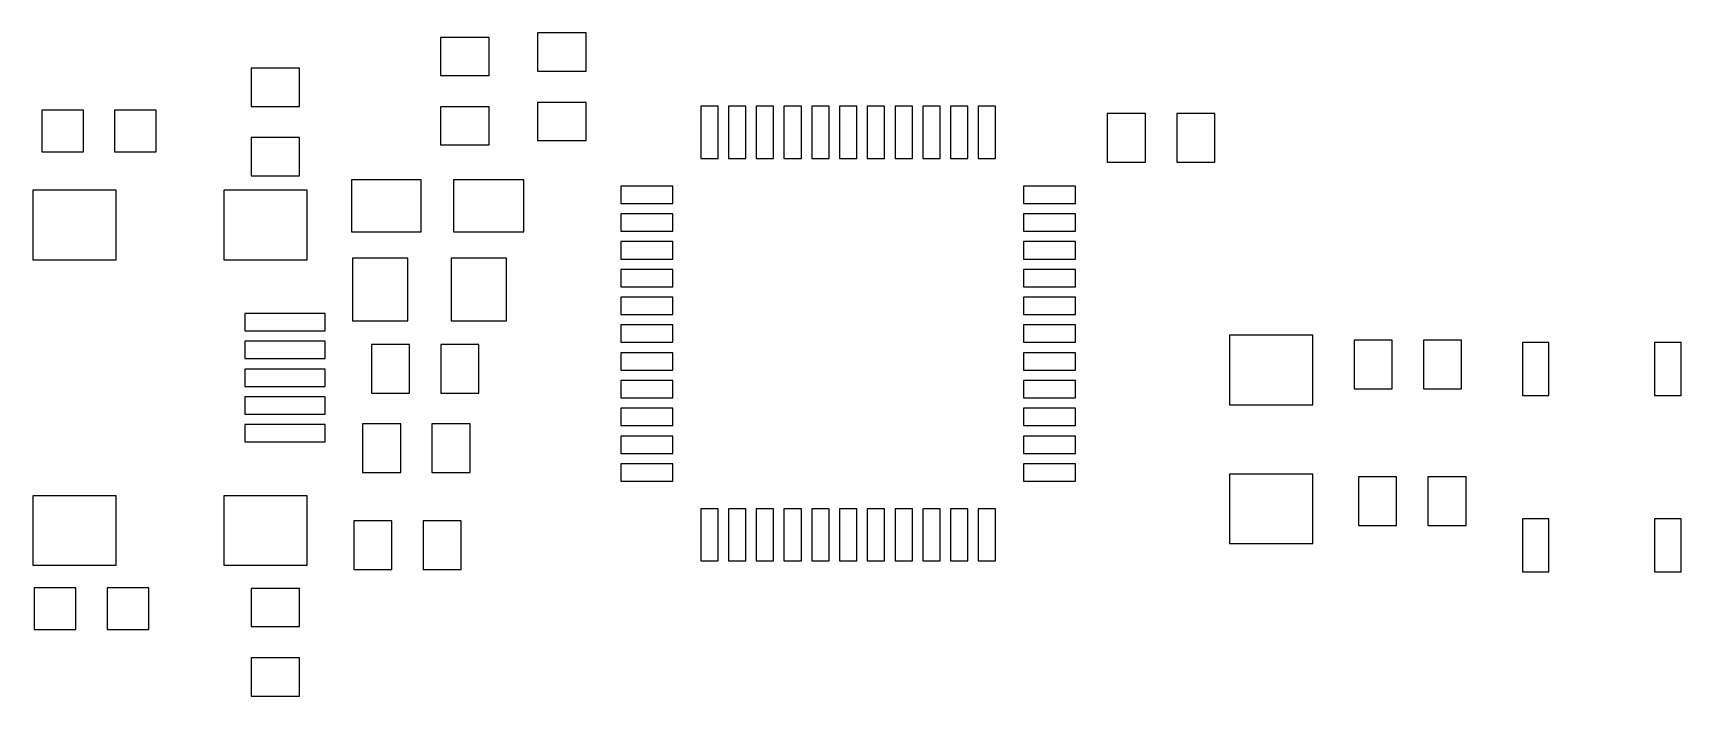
# Model space of a CAD drawing. Header units: millimetres. Extents: x 3.3 to 50.8, y 4.2 to 23.3.
import ezdxf

# ---------------------------------------------------------------- set-up
doc = ezdxf.new("R2010")
doc.units = ezdxf.units.MM

msp = doc.modelspace()

# ---------------------------------------------------------------- linework, layer by layer
at = {"color": 7, "linetype": 'Continuous'}
for p, q in [((16.448, 23.14), (15.048, 23.14)), ((15.048, 23.14), (15.048, 22.04)), ((16.448, 22.04), (16.448, 23.14)), ((17.842, 23.267), (17.842, 22.167)), ((19.242, 23.267), (17.842, 23.267)), ((19.242, 22.167), (19.242, 23.267)), ((10.987, 22.251), (9.587, 22.251)), ((9.587, 22.251), (9.587, 21.151)), ((10.987, 21.151), (10.987, 22.251)), ((15.048, 22.04), (16.448, 22.04)), ((17.842, 22.167), (19.242, 22.167)), ((4.757, 21.047), (3.557, 21.047)), ((3.557, 21.047), (3.557, 19.847)), ((4.757, 19.847), (4.757, 21.047)), ((6.857, 21.047), (5.657, 21.047)), ((5.657, 21.047), (5.657, 19.847)), ((6.857, 19.847), (6.857, 21.047)), ((9.587, 21.151), (10.987, 21.151)), ((16.448, 21.14), (15.048, 21.14)), ((15.048, 21.14), (15.048, 20.04)), ((16.448, 20.04), (16.448, 21.14)), ((17.842, 21.267), (17.842, 20.167)), ((19.242, 21.267), (17.842, 21.267)), ((19.242, 20.167), (19.242, 21.267)), ((23.047, 21.155), (22.547, 21.155)), ((22.547, 21.155), (22.547, 19.655)), ((23.047, 19.655), (23.047, 21.155)), ((23.847, 21.155), (23.347, 21.155)), ((23.347, 21.155), (23.347, 19.655)), ((23.847, 19.655), (23.847, 21.155)), ((24.647, 21.155), (24.147, 21.155)), ((24.147, 21.155), (24.147, 19.655)), ((24.647, 19.655), (24.647, 21.155)), ((25.447, 21.155), (24.947, 21.155)), ((24.947, 21.155), (24.947, 19.655)), ((25.447, 19.655), (25.447, 21.155)), ((26.247, 21.155), (25.747, 21.155)), ((25.747, 21.155), (25.747, 19.655)), ((26.247, 19.655), (26.247, 21.155)), ((27.047, 21.155), (26.547, 21.155)), ((26.547, 21.155), (26.547, 19.655)), ((27.047, 19.655), (27.047, 21.155)), ((27.847, 21.155), (27.347, 21.155)), ((27.347, 21.155), (27.347, 19.655)), ((27.847, 19.655), (27.847, 21.155)), ((28.647, 21.155), (28.147, 21.155)), ((28.147, 21.155), (28.147, 19.655)), ((28.647, 19.655), (28.647, 21.155)), ((29.447, 21.155), (28.947, 21.155)), ((28.947, 21.155), (28.947, 19.655)), ((29.447, 19.655), (29.447, 21.155)), ((30.247, 21.155), (29.747, 21.155)), ((29.747, 21.155), (29.747, 19.655)), ((30.247, 19.655), (30.247, 21.155)), ((31.047, 21.155), (30.547, 21.155)), ((30.547, 21.155), (30.547, 19.655)), ((31.047, 19.655), (31.047, 21.155)), ((35.364, 20.9438), (34.264, 20.9438)), ((34.264, 20.9438), (34.264, 19.5438)), ((35.364, 19.5438), (35.364, 20.9438)), ((37.364, 20.9438), (36.264, 20.9438)), ((36.264, 20.9438), (36.264, 19.5438)), ((37.364, 19.5438), (37.364, 20.9438)), ((10.987, 20.251), (9.587, 20.251)), ((9.587, 20.251), (9.587, 19.151)), ((10.987, 19.151), (10.987, 20.251)), ((15.048, 20.04), (16.448, 20.04)), ((17.842, 20.167), (19.242, 20.167)), ((3.557, 19.847), (4.757, 19.847)), ((5.657, 19.847), (6.857, 19.847)), ((22.547, 19.655), (23.047, 19.655)), ((23.347, 19.655), (23.847, 19.655)), ((24.147, 19.655), (24.647, 19.655)), ((24.947, 19.655), (25.447, 19.655)), ((25.747, 19.655), (26.247, 19.655)), ((26.547, 19.655), (27.047, 19.655)), ((27.347, 19.655), (27.847, 19.655)), ((28.147, 19.655), (28.647, 19.655)), ((28.947, 19.655), (29.447, 19.655)), ((29.747, 19.655), (30.247, 19.655)), ((30.547, 19.655), (31.047, 19.655)), ((34.264, 19.5438), (35.364, 19.5438)), ((36.264, 19.5438), (37.364, 19.5438)), ((9.587, 19.151), (10.987, 19.151)), ((14.4873, 19.038), (12.4807, 19.038)), ((12.4807, 19.038), (12.4807, 17.538)), ((14.4873, 17.538), (14.4873, 19.038)), ((17.4496, 19.038), (15.4248, 19.038)), ((15.4248, 19.038), (15.4248, 17.538)), ((17.4496, 17.538), (17.4496, 19.038)), ((3.3024, 18.735), (3.3024, 16.735)), ((5.7024, 18.735), (3.3024, 18.735)), ((5.7024, 16.735), (5.7024, 18.735)), ((8.8024, 18.735), (8.8024, 16.735)), ((11.2024, 18.735), (8.8024, 18.735)), ((11.2024, 16.735), (11.2024, 18.735)), ((21.747, 18.855), (20.247, 18.855)), ((20.247, 18.855), (20.247, 18.355)), ((21.747, 18.355), (21.747, 18.855)), ((33.347, 18.855), (31.847, 18.855)), ((31.847, 18.855), (31.847, 18.355)), ((33.347, 18.355), (33.347, 18.855)), ((20.247, 18.355), (21.747, 18.355)), ((21.747, 18.055), (20.247, 18.055)), ((20.247, 18.055), (20.247, 17.555)), ((21.747, 17.555), (21.747, 18.055)), ((31.847, 18.355), (33.347, 18.355)), ((33.347, 18.055), (31.847, 18.055)), ((31.847, 18.055), (31.847, 17.555)), ((33.347, 17.555), (33.347, 18.055)), ((12.4807, 17.538), (14.4873, 17.538)), ((15.4248, 17.538), (17.4496, 17.538)), ((20.247, 17.555), (21.747, 17.555)), ((21.747, 17.255), (20.247, 17.255)), ((20.247, 17.255), (20.247, 16.755)), ((21.747, 16.755), (21.747, 17.255)), ((31.847, 17.555), (33.347, 17.555)), ((33.347, 17.255), (31.847, 17.255)), ((31.847, 17.255), (31.847, 16.755)), ((33.347, 16.755), (33.347, 17.255)), ((3.3024, 16.735), (5.7024, 16.735)), ((8.8024, 16.735), (11.2024, 16.735)), ((14.11, 16.7765), (12.51, 16.7765)), ((12.51, 16.7765), (12.51, 14.9735)), ((14.11, 14.9735), (14.11, 16.7765)), ((16.954, 16.7765), (15.354, 16.7765)), ((15.354, 16.7765), (15.354, 14.9735)), ((16.954, 14.9735), (16.954, 16.7765)), ((20.247, 16.755), (21.747, 16.755)), ((31.847, 16.755), (33.347, 16.755)), ((21.747, 16.455), (20.247, 16.455)), ((20.247, 16.455), (20.247, 15.955)), ((21.747, 15.955), (21.747, 16.455)), ((33.347, 16.455), (31.847, 16.455)), ((31.847, 16.455), (31.847, 15.955)), ((33.347, 15.955), (33.347, 16.455)), ((20.247, 15.955), (21.747, 15.955)), ((31.847, 15.955), (33.347, 15.955)), ((21.747, 15.655), (20.247, 15.655)), ((20.247, 15.655), (20.247, 15.155)), ((21.747, 15.155), (21.747, 15.655)), ((33.347, 15.655), (31.847, 15.655)), ((31.847, 15.655), (31.847, 15.155)), ((33.347, 15.155), (33.347, 15.655)), ((11.7204, 15.185), (9.4124, 15.185)), ((9.4124, 15.185), (9.4124, 14.685)), ((11.7204, 14.685), (11.7204, 15.185)), ((12.51, 14.9735), (14.11, 14.9735)), ((15.354, 14.9735), (16.954, 14.9735)), ((20.247, 15.155), (21.747, 15.155)), ((21.747, 14.855), (20.247, 14.855)), ((20.247, 14.855), (20.247, 14.355)), ((21.747, 14.355), (21.747, 14.855)), ((31.847, 15.155), (33.347, 15.155)), ((33.347, 14.855), (31.847, 14.855)), ((31.847, 14.855), (31.847, 14.355)), ((33.347, 14.355), (33.347, 14.855)), ((9.4124, 14.685), (11.7204, 14.685)), ((11.7204, 14.385), (9.4124, 14.385)), ((9.4124, 14.385), (9.4124, 13.885)), ((11.7204, 13.885), (11.7204, 14.385)), ((14.155, 14.289), (13.055, 14.289)), ((13.055, 14.289), (13.055, 12.889)), ((14.155, 12.889), (14.155, 14.289)), ((16.155, 14.289), (15.055, 14.289)), ((15.055, 14.289), (15.055, 12.889)), ((16.155, 12.889), (16.155, 14.289)), ((20.247, 14.355), (21.747, 14.355)), ((31.847, 14.355), (33.347, 14.355)), ((40.189, 14.557), (37.789, 14.557)), ((37.789, 14.557), (37.789, 12.557)), ((40.189, 12.557), (40.189, 14.557)), ((42.476, 14.416), (41.376, 14.416)), ((41.376, 14.416), (41.376, 13.016)), ((42.476, 13.016), (42.476, 14.416)), ((44.476, 14.416), (43.376, 14.416)), ((43.376, 14.416), (43.376, 13.016)), ((44.476, 13.016), (44.476, 14.416)), ((46.99, 14.351), (46.228, 14.351)), ((46.228, 14.351), (46.228, 12.827)), ((46.99, 12.827), (46.99, 14.351)), ((50.8, 14.351), (50.038, 14.351)), ((50.038, 14.351), (50.038, 12.827)), ((50.8, 12.827), (50.8, 14.351)), ((9.4124, 13.885), (11.7204, 13.885)), ((21.747, 14.055), (20.247, 14.055)), ((20.247, 14.055), (20.247, 13.555)), ((21.747, 13.555), (21.747, 14.055)), ((33.347, 14.055), (31.847, 14.055)), ((31.847, 14.055), (31.847, 13.555)), ((33.347, 13.555), (33.347, 14.055)), ((11.7204, 13.585), (9.4124, 13.585)), ((9.4124, 13.585), (9.4124, 13.085)), ((11.7204, 13.085), (11.7204, 13.585)), ((20.247, 13.555), (21.747, 13.555)), ((31.847, 13.555), (33.347, 13.555)), ((9.4124, 13.085), (11.7204, 13.085)), ((13.055, 12.889), (14.155, 12.889)), ((15.055, 12.889), (16.155, 12.889)), ((21.747, 13.255), (20.247, 13.255)), ((20.247, 13.255), (20.247, 12.755)), ((21.747, 12.755), (21.747, 13.255)), ((33.347, 13.255), (31.847, 13.255)), ((31.847, 13.255), (31.847, 12.755)), ((33.347, 12.755), (33.347, 13.255)), ((41.376, 13.016), (42.476, 13.016)), ((43.376, 13.016), (44.476, 13.016)), ((46.228, 12.827), (46.99, 12.827)), ((50.038, 12.827), (50.8, 12.827)), ((11.7204, 12.785), (9.4124, 12.785)), ((9.4124, 12.785), (9.4124, 12.285)), ((11.7204, 12.285), (11.7204, 12.785)), ((20.247, 12.755), (21.747, 12.755)), ((21.747, 12.455), (20.247, 12.455)), ((20.247, 12.455), (20.247, 11.955)), ((21.747, 11.955), (21.747, 12.455)), ((31.847, 12.755), (33.347, 12.755)), ((33.347, 12.455), (31.847, 12.455)), ((31.847, 12.455), (31.847, 11.955)), ((33.347, 11.955), (33.347, 12.455)), ((37.789, 12.557), (40.189, 12.557)), ((9.4124, 12.285), (11.7204, 12.285)), ((11.7204, 11.985), (9.4124, 11.985)), ((9.4124, 11.985), (9.4124, 11.485)), ((11.7204, 11.485), (11.7204, 11.985)), ((13.901, 12.003), (12.801, 12.003)), ((12.801, 12.003), (12.801, 10.603)), ((13.901, 10.603), (13.901, 12.003)), ((15.901, 12.003), (14.801, 12.003)), ((14.801, 12.003), (14.801, 10.603)), ((15.901, 10.603), (15.901, 12.003)), ((20.247, 11.955), (21.747, 11.955)), ((31.847, 11.955), (33.347, 11.955)), ((9.4124, 11.485), (11.7204, 11.485)), ((21.747, 11.655), (20.247, 11.655)), ((20.247, 11.655), (20.247, 11.155)), ((21.747, 11.155), (21.747, 11.655)), ((33.347, 11.655), (31.847, 11.655)), ((31.847, 11.655), (31.847, 11.155)), ((33.347, 11.155), (33.347, 11.655)), ((20.247, 11.155), (21.747, 11.155)), ((31.847, 11.155), (33.347, 11.155)), ((12.801, 10.603), (13.901, 10.603)), ((14.801, 10.603), (15.901, 10.603)), ((21.747, 10.855), (20.247, 10.855)), ((20.247, 10.855), (20.247, 10.355)), ((21.747, 10.355), (21.747, 10.855)), ((33.347, 10.855), (31.847, 10.855)), ((31.847, 10.855), (31.847, 10.355)), ((33.347, 10.355), (33.347, 10.855)), ((37.789, 10.557), (37.789, 8.557)), ((40.189, 10.557), (37.789, 10.557)), ((40.189, 8.557), (40.189, 10.557)), ((42.603, 10.479), (41.503, 10.479)), ((41.503, 10.479), (41.503, 9.079)), ((42.603, 9.079), (42.603, 10.479)), ((44.603, 10.479), (43.503, 10.479)), ((43.503, 10.479), (43.503, 9.079)), ((44.603, 9.079), (44.603, 10.479)), ((20.247, 10.355), (21.747, 10.355)), ((31.847, 10.355), (33.347, 10.355)), ((3.3024, 9.935), (3.3024, 7.935)), ((5.7024, 9.935), (3.3024, 9.935)), ((5.7024, 7.935), (5.7024, 9.935)), ((8.8024, 9.935), (8.8024, 7.935)), ((11.2024, 9.935), (8.8024, 9.935)), ((11.2024, 7.935), (11.2024, 9.935)), ((23.047, 9.555), (22.547, 9.555)), ((22.547, 9.555), (22.547, 8.055)), ((23.047, 8.055), (23.047, 9.555)), ((23.847, 9.555), (23.347, 9.555)), ((23.347, 9.555), (23.347, 8.055)), ((23.847, 8.055), (23.847, 9.555)), ((24.647, 9.555), (24.147, 9.555)), ((24.147, 9.555), (24.147, 8.055)), ((24.647, 8.055), (24.647, 9.555)), ((25.447, 9.555), (24.947, 9.555)), ((24.947, 9.555), (24.947, 8.055)), ((25.447, 8.055), (25.447, 9.555)), ((26.247, 9.555), (25.747, 9.555)), ((25.747, 9.555), (25.747, 8.055)), ((26.247, 8.055), (26.247, 9.555)), ((27.047, 9.555), (26.547, 9.555)), ((26.547, 9.555), (26.547, 8.055)), ((27.047, 8.055), (27.047, 9.555)), ((27.847, 9.555), (27.347, 9.555)), ((27.347, 9.555), (27.347, 8.055)), ((27.847, 8.055), (27.847, 9.555)), ((28.647, 9.555), (28.147, 9.555)), ((28.147, 9.555), (28.147, 8.055)), ((28.647, 8.055), (28.647, 9.555)), ((29.447, 9.555), (28.947, 9.555)), ((28.947, 9.555), (28.947, 8.055)), ((29.447, 8.055), (29.447, 9.555)), ((30.247, 9.555), (29.747, 9.555)), ((29.747, 9.555), (29.747, 8.055)), ((30.247, 8.055), (30.247, 9.555)), ((31.047, 9.555), (30.547, 9.555)), ((30.547, 9.555), (30.547, 8.055)), ((31.047, 8.055), (31.047, 9.555)), ((13.647, 9.209), (12.547, 9.209)), ((12.547, 9.209), (12.547, 7.809)), ((13.647, 7.809), (13.647, 9.209)), ((15.647, 9.209), (14.547, 9.209)), ((14.547, 9.209), (14.547, 7.809)), ((15.647, 7.809), (15.647, 9.209)), ((41.503, 9.079), (42.603, 9.079)), ((43.503, 9.079), (44.603, 9.079)), ((46.99, 9.271), (46.228, 9.271)), ((46.228, 9.271), (46.228, 7.747)), ((46.99, 7.747), (46.99, 9.271)), ((50.8, 9.271), (50.038, 9.271)), ((50.038, 9.271), (50.038, 7.747)), ((50.8, 7.747), (50.8, 9.271)), ((37.789, 8.557), (40.189, 8.557)), ((3.3024, 7.935), (5.7024, 7.935)), ((8.8024, 7.935), (11.2024, 7.935)), ((12.547, 7.809), (13.647, 7.809)), ((14.547, 7.809), (15.647, 7.809)), ((22.547, 8.055), (23.047, 8.055)), ((23.347, 8.055), (23.847, 8.055)), ((24.147, 8.055), (24.647, 8.055)), ((24.947, 8.055), (25.447, 8.055)), ((25.747, 8.055), (26.247, 8.055)), ((26.547, 8.055), (27.047, 8.055)), ((27.347, 8.055), (27.847, 8.055)), ((28.147, 8.055), (28.647, 8.055)), ((28.947, 8.055), (29.447, 8.055)), ((29.747, 8.055), (30.247, 8.055)), ((30.547, 8.055), (31.047, 8.055)), ((46.228, 7.747), (46.99, 7.747)), ((50.038, 7.747), (50.8, 7.747)), ((4.5382, 7.281), (3.3382, 7.281)), ((3.3382, 7.281), (3.3382, 6.081)), ((4.5382, 6.081), (4.5382, 7.281)), ((6.6382, 7.281), (5.4382, 7.281)), ((5.4382, 7.281), (5.4382, 6.081)), ((6.6382, 6.081), (6.6382, 7.281)), ((9.587, 7.265), (9.587, 6.165)), ((10.987, 7.265), (9.587, 7.265)), ((10.987, 6.165), (10.987, 7.265)), ((3.3382, 6.081), (4.5382, 6.081)), ((5.4382, 6.081), (6.6382, 6.081)), ((9.587, 6.165), (10.987, 6.165)), ((9.587, 5.265), (9.587, 4.165)), ((10.987, 5.265), (9.587, 5.265)), ((10.987, 4.165), (10.987, 5.265)), ((9.587, 4.165), (10.987, 4.165))]:
    msp.add_line(p, q, dxfattribs=at)

doc.saveas('drawing.dxf')
